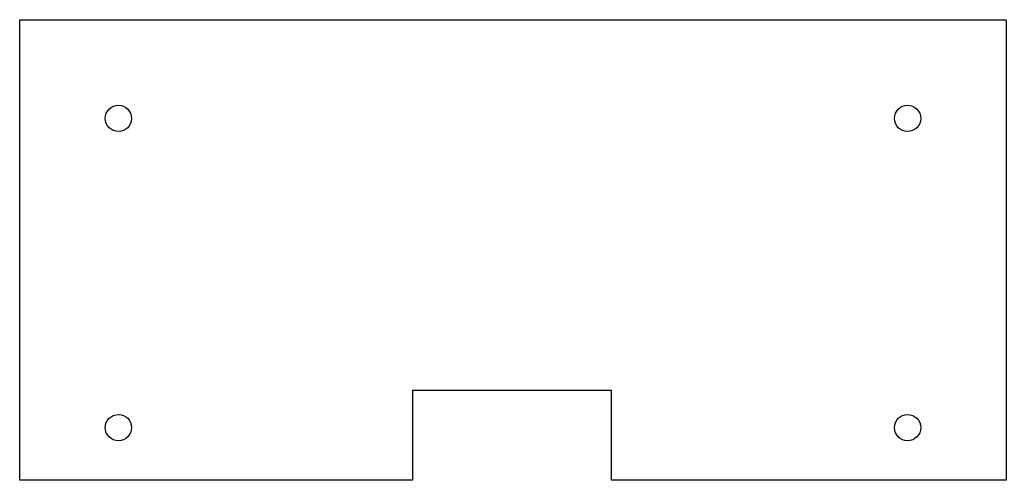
# Model space of a CAD drawing. Header units: millimetres. Extents: x -75 to 75, y 6 to 76.
import ezdxf

# ---------------------------------------------------------------- set-up
doc = ezdxf.new("R2010")
doc.units = ezdxf.units.MM
doc.layers.get('0').update_dxf_attribs({"linetype": 'CONTINUOUS'})

msp = doc.modelspace()

# ---------------------------------------------------------------- linework, layer by layer
msp.add_lwpolyline([(75, 6.35), (15, 6.35), (15, 20), (-15.26, 20), (-15.26, 6.35), (-75, 6.35), (-75, 76.35), (75, 76.35)], close=True)
for centre in [(-60, 61.35), (60, 61.35), (-60, 14.35), (60, 14.35)]:
    msp.add_circle(centre, 2)

doc.saveas('drawing.dxf')
